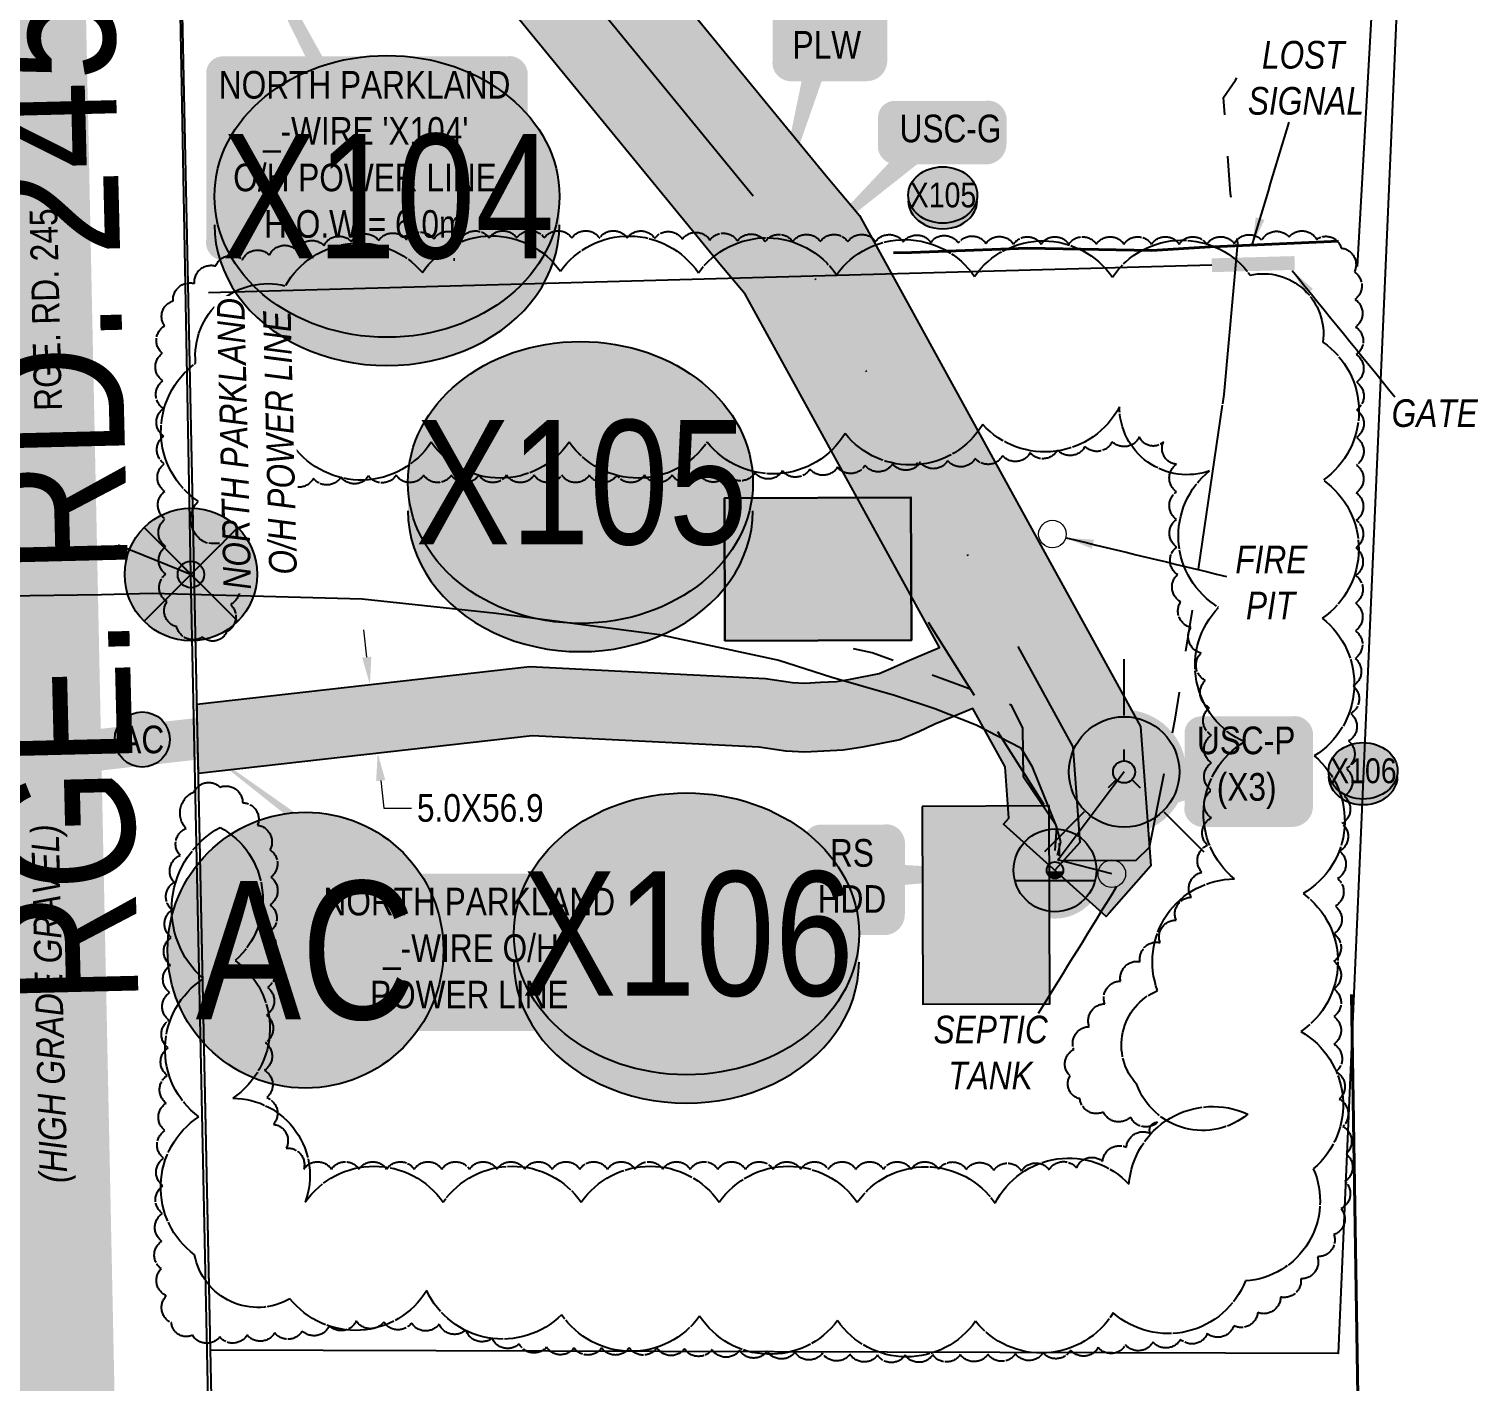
# Model space of a CAD drawing. Extents: x 88833 to 97610, y 5963373 to 5974710.
# Drawn here: x 95636.7 to 95741.8, y 5964879.5 to 5964977.4 of the extents above; entities that cross this region are included whole.
import ezdxf
from ezdxf.enums import TextEntityAlignment as Align

# ---------------------------------------------------------------- set-up
doc = ezdxf.new("R2010")
doc.units = 0
doc.header["$LTSCALE"] = 5
doc.header["$PDSIZE"] = 5
for name, pattern in [('0', [1, 1, 0]), ('COOP2', [10, 5, -1, 0, -1, 0, -1, 0, -1, 0, -1]), ('DASHDOT', [25.4, 12.7, -6.35, 0, -6.35]), ('POWERLINE5', [7.8, 2.4, -0.6, 0.6, -0.6, 0.6, -0.6, 2.4]), ('UG_PIPE', [1.875, 1.25, -0.625])]:
    doc.linetypes.add(name, pattern=pattern)
doc.layers.get('Defpoints').update_dxf_attribs({"color": 9})
for name, color, linetype in [('AS-FENCE', 48, 'foc-FENCE'), ('AS-PIPE-UG', 44, 'UG_PIPE'), ('AS-POWER', 104, 'foc-POWER'), ('AS-POWER-EXISTING', 72, 'POWERLINE5'), ('AS-POWER-EXISTING-PP', 72, 'Continuous'), ('AS-POWER-EXISTING-PP-1000', 72, 'Continuous'), ('AS-POWER-T-1000', 104, 'Continuous'), ('AS-RESIDENCE', 14, 'Continuous'), ('AS-ROADS', 254, 'Continuous'), ('AS-SYMBOL', 7, 'Continuous'), ('AS-SYMBOL-1000', 7, 'Continuous'), ('AS-TELEPHONE', 224, 'foc-TEL'), ('CG-NOTES', 7, 'Continuous'), ('CG-NOTES-1000', 7, 'Continuous'), ('L-ROAD-T', 7, 'Continuous'), ('L-ROAD-T-1000', 7, 'Continuous'), ('L-SEC', 7, 'Continuous'), ('L-TITLEDB', 4, 'Continuous'), ('P-APEX RECON PAY ITEMS-1000', 240, 'Continuous'), ('P-APEX RECON-10m BUFFER', 51, 'COOP2'), ('P-APEX RECON-URBAN', 30, 'COOP2'), ('P-APEX RECON-WORK AREA', 104, 'Continuous'), ('P-CROSSINGS', 250, 'Continuous'), ('P-CROSSINGS-1000', 250, 'Continuous'), ('T-BUSH', 110, '0'), ('T-BUSH-1000', 110, '0')]:
    doc.layers.add(name, color=color, linetype=linetype)
for name, color, linetype, lineweight in [('AS-GENERAL', 48, 'Continuous', 18), ('AS-RECON EXISTING', 151, 'DASHDOT', 40), ('P-APEX RECON-TWS-T-1000', 104, 'Continuous', 9), ('T-TEXT-1000', 48, 'Continuous', 18)]:
    doc.layers.add(name, color=color, linetype=linetype, lineweight=lineweight)
for name, color, linetype, true_color in [('AS-RECON EXISTING-T-1000', 7, 'Continuous', 0x7abdff), ('AS-STRUCTURE-H', 7, 'Continuous', 0xa8a8a8), ('P-APEX RECON-TO BE DRILLED-H', 7, 'Continuous', 0xffafe1)]:
    doc.layers.add(name, color=color, linetype=linetype, true_color=true_color)
doc.layers.add('AS-STRUCTURE', color=7, linetype='Continuous', lineweight=30, true_color=0x595959)
doc.styles.add('1.8', font='ARIALN.TTF', dxfattribs={"height": 2})
doc.styles.add('100L', font='ARIALN.TTF', dxfattribs={"height": 10})
doc.styles.add('175L', font='ARIALN.TTF', dxfattribs={"height": 2})
doc.styles.add('80', font='ARIALN.TTF', dxfattribs={"height": 10})
doc.styles.add('80L', font='ARIALN.TTF', dxfattribs={"height": 10})
doc.styles.add('80LS', font='ARIALNI.TTF', dxfattribs={"height": 10})
doc.styles.add('Crossing', font='ARIALN.TTF', dxfattribs={"height": 10})
doc.styles.add('foc-LtypeFont', font='ARIALN.TTF', dxfattribs={"height": 7.35})
doc.linetypes.add('foc-FENCE', pattern='A,10,-1,["X",foc-LtypeFont,S=0.2,R=0,X=-0.625,Y=-0.75],-1.24', length=12.24)
doc.linetypes.add('foc-POWER', pattern='A,6,-1,["P",foc-LtypeFont,S=0.2,R=0,X=-0.625,Y=-0.75],-1.24,4', length=12.24)
doc.linetypes.add('foc-TEL', pattern='A,2,-1,["T",foc-LtypeFont,S=0.2,R=0,X=-0.425,Y=-0.75],-1.24,8', length=12.24)
doc.dimstyles.new('Compass 1 000', dxfattribs={"dimtxt": 1.8, "dimasz": 2, "dimexe": 0.2, "dimexo": 0.0625, "dimgap": 0.5, "dimtad": 0, "dimtih": 1, "dimtoh": 1, "dimzin": 0, "dimdsep": 46, "dimtxsty": '1.8', "dimcen": 0.1, "dimse1": 1, "dimse2": 1, "dimclrd": 256, "dimclrt": 256, "dimaunit": 1, "dimadec": 4, "dimazin": 0, "dimtfac": 0.06, "dimtofl": 0, "dimtmove": 0, "dimatfit": 0, "dimfxl": 0.2, "dimtolj": 1, "dimtzin": 0, "dimlwd": -1, "dimarcsym": 0})

# ---------------------------------------------------------------- blocks, each defined once
blk = doc.blocks.new('POWERPOLE')
h = blk.add_hatch(color=255)
edge = h.paths.add_edge_path()
edge.add_arc((0, 0), 0.96, 0, 360)
at = {"linetype": 'Continuous'}
for p, q in [((0.679, -0.679), (-0.679, 0.679)), ((-0.679, -0.679), (0.679, 0.679))]:
    blk.add_line(p, q, dxfattribs=at)
blk.add_circle((0, 0), 0.96, dxfattribs=at)
blk = doc.blocks.new('*D928')
at = {"layer": 'Defpoints', "color": 0, "transparency": 16777216}
for p in [(95661.28, 5964929.93), (95661.84, 5964924.96), (95661.96, 5964924.98)]:
    blk.add_point(p, dxfattribs=at)
at = {"layer": 'P-APEX RECON-TWS-T-1000', "transparency": 16777216}
for p, q in [((95661.17, 5964931.93), (95660.95, 5964933.91)), ((95662.18, 5964922.99), (95662.4, 5964921)), ((95662.4, 5964921), (95664.4, 5964921))]:
    blk.add_line(p, q, dxfattribs=at)
for points in [[(95661.5, 5964931.96), (95660.84, 5964931.89), (95661.4, 5964929.94)], [(95662.51, 5964923.03), (95661.85, 5964922.95), (95661.96, 5964924.98)]]:
    blk.add_solid(points, dxfattribs=at)
at = {"layer": 'P-APEX RECON-TWS-T-1000', "transparency": 16777216, "insert": (95669.39, 5964921), "char_height": 2, "attachment_point": 5, "style": '1.8'}
blk.add_mtext('\\A1;5.0X56.9', dxfattribs=at)
blk = doc.blocks.new('Access_Point')
h = blk.add_hatch(color=255)
h.dxf.hatch_style = 1
edge = h.paths.add_edge_path()
edge.add_arc((0, 0), 9.99, 0, 360)
at = {"color": 170}
blk.add_circle((0, 0), 9.99, dxfattribs=at)
at = {"color": 170, "style": '175L'}
blk.add_text('AC', height=10, dxfattribs=at).set_placement((0, 0), align=Align.MIDDLE_CENTER)
blk = doc.blocks.new('RISER')
h = blk.add_hatch(color=255)
h.dxf.hatch_style = 1
edge = h.paths.add_edge_path()
edge.add_arc((0, 0), 0.7, 0, 360)
blk.add_hatch(color=13).paths.add_polyline_path([(0.581, -0.15), (-0.581, -0.15, 0.774597)])
at = {"color": 13}
blk.add_line((-0.581, -0.15), (0.581, -0.15), dxfattribs=at)
blk.add_circle((0, 0), 0.6, dxfattribs=at)
blk = doc.blocks.new('*U930')
h = blk.add_hatch(color=255)
edge = h.paths.add_edge_path()
edge.add_line((-51.5, -37), (51.5, -37))
edge.add_arc((51.5, -31), 6, 270, 360)
edge.add_line((57.5, -31), (57.5, 29.5))
edge.add_arc((51.5, 29.5), 6, 0, 90)
edge.add_line((51.5, 35.5), (-51.5, 35.5))
edge.add_arc((-51.5, 29.5), 6, 90, 180)
edge.add_line((-57.5, 29.5), (-57.5, -31))
edge.add_arc((-51.5, -31), 6, 180, 270)
at = {"color": 104, "flags": 128}
blk.add_lwpolyline([(-67.96, 129.86, 0, 7.5, 0), (0, 0, 0, 0, 0)], format="xyseb", dxfattribs=at)
blk.add_lwpolyline([(-51.5, -37, 3, 3, 0), (51.5, -37, 3, 3, 0.414214), (57.5, -31, 3, 3, 0), (57.5, 29.5, 3, 0, 0.414214), (51.5, 35.5, 0, 0, 0), (-51.5, 35.5, 0, 0, 0.414214), (-57.5, 29.5, 0, 0, 0), (-57.5, -31, 0, 3, 0.414214)], format="xyseb", close=True, dxfattribs=at)
at = {"color": 104, "style": '80'}
blk.add_attdef('ENTER_TEXT_001', (-26.85, -4.92), '', height=10, dxfattribs=at)
blk = doc.blocks.new('*U937')
at = {"true_color": 0xffffa8}
h = blk.add_hatch(color=51, dxfattribs=at)
edge = h.paths.add_edge_path()
edge.add_line((-16.5, -11.5), (16.5, -11.5))
edge.add_arc((16.5, -5.5), 6, 270, 360)
edge.add_line((22.5, -5.5), (22.5, 4))
edge.add_arc((16.5, 4), 6, 0, 90)
edge.add_line((16.5, 10), (-16.5, 10))
edge.add_arc((-16.5, 4), 6, 90, 180)
edge.add_line((-22.5, 4), (-22.5, -5.5))
edge.add_arc((-16.5, -5.5), 6, 180, 270)
at = {"color": 240, "flags": 128}
blk.add_lwpolyline([(-16.5, -11.5, 3, 3, 0), (16.5, -11.5, 3, 3, 0.414214), (22.5, -5.5, 3, 3, 0), (22.5, 4, 3, 0, 0.414214), (16.5, 10, 0, 0, 0), (-16.5, 10, 0, 0, 0.414214), (-22.5, 4, 0, 0, 0), (-22.5, -5.5, 0, 3, 0.414214)], format="xyseb", close=True, dxfattribs=at)
for points in [[(-49.87, -45.75, 0, 10, 0), (0, 0, 5, 5, 0)], [(-1, -11.44, 0, 10, 0), (0, 0, 5, 5, 0)]]:
    blk.add_lwpolyline(points, format="xyseb", dxfattribs=at)
at = {"color": 4, "style": '80'}
blk.add_attdef('OTHER_001', (-14.7, -5), '', height=10, dxfattribs=at)
blk = doc.blocks.new('*U938')
at = {"true_color": 0xffffa8}
h = blk.add_hatch(color=51, dxfattribs=at)
edge = h.paths.add_edge_path()
edge.add_line((-14, -20), (14, -20))
edge.add_arc((14, -14), 6, 270, 360)
edge.add_line((20, -14), (20, 12.5))
edge.add_arc((14, 12.5), 6, 0, 90)
edge.add_line((14, 18.5), (-14, 18.5))
edge.add_arc((-14, 12.5), 6, 90, 180)
edge.add_line((-20, 12.5), (-20, -14))
edge.add_arc((-14, -14), 6, 180, 270)
at = {"color": 240, "flags": 128}
blk.add_lwpolyline([(-14, -20, 3, 3, 0), (14, -20, 3, 3, 0.414214), (20, -14, 3, 3, 0), (20, 12.5, 3, 0, 0.414214), (14, 18.5, 0, 0, 0), (-14, 18.5, 0, 0, 0.414214), (-20, 12.5, 0, 0, 0), (-20, -14, 0, 3, 0.414214)], format="xyseb", close=True, dxfattribs=at)
for points in [[(-19.85, -71.74, 0, 10, 0), (0, 0, 5, 5, 0)], [(-1, -11.44, 0, 10, 0), (0, 0, 5, 5, 0)]]:
    blk.add_lwpolyline(points, format="xyseb", dxfattribs=at)
at = {"color": 4, "style": '80'}
blk.add_attdef('OTHER_001', (-14.7, -5), '', height=10, dxfattribs=at)
blk = doc.blocks.new('WAT')
h = blk.add_hatch(color=255)
h.dxf.hatch_style = 1
edge = h.paths.add_edge_path()
edge.add_arc((0, 0), 0.9, 0, 360)
at = {"color": 170}
for p, q in [((0, 0.816), (0, 1.633)), ((-0.577, -0.577), (-1.155, -1.155)), ((0.577, -0.577), (1.155, -1.155))]:
    blk.add_line(p, q, dxfattribs=at)
blk.add_circle((0, 0), 0.8, dxfattribs=at)
blk = doc.blocks.new('*U1211')
at = {"true_color": 0xffffa8}
h = blk.add_hatch(color=51, dxfattribs=at)
edge = h.paths.add_edge_path()
edge.add_line((-16.5, -20), (16.5, -20))
edge.add_arc((16.5, -14), 6, 270, 360)
edge.add_line((22.5, -14), (22.5, 12.5))
edge.add_arc((16.5, 12.5), 6, 0, 90)
edge.add_line((16.5, 18.5), (-16.5, 18.5))
edge.add_arc((-16.5, 12.5), 6, 90, 180)
edge.add_line((-22.5, 12.5), (-22.5, -14))
edge.add_arc((-16.5, -14), 6, 180, 270)
at = {"color": 240, "flags": 128}
blk.add_lwpolyline([(-16.5, -20, 3, 3, 0), (16.5, -20, 3, 3, 0.414214), (22.5, -14, 3, 3, 0), (22.5, 12.5, 3, 0, 0.414214), (16.5, 18.5, 0, 0, 0), (-16.5, 18.5, 0, 0, 0.414214), (-22.5, 12.5, 0, 0, 0), (-22.5, -14, 0, 3, 0.414214)], format="xyseb", close=True, dxfattribs=at)
for points in [[(-60.66, -23.37, 0, 10, 0), (0, 0, 5, 5, 0)], [(-1, -11.44, 0, 10, 0), (0, 0, 5, 5, 0)]]:
    blk.add_lwpolyline(points, format="xyseb", dxfattribs=at)
at = {"color": 4, "style": '80'}
blk.add_attdef('OTHER_001', (-14.7, -5), '', height=10, dxfattribs=at)
blk = doc.blocks.new('*U939')
at = {"true_color": 0xffffa8}
h = blk.add_hatch(color=51, dxfattribs=at)
edge = h.paths.add_edge_path()
edge.add_line((-11.5, -20), (11.5, -20))
edge.add_arc((11.5, -14), 6, 270, 360)
edge.add_line((17.5, -14), (17.5, 12.5))
edge.add_arc((11.5, 12.5), 6, 0, 90)
edge.add_line((11.5, 18.5), (-11.5, 18.5))
edge.add_arc((-11.5, 12.5), 6, 90, 180)
edge.add_line((-17.5, 12.5), (-17.5, -14))
edge.add_arc((-11.5, -14), 6, 180, 270)
at = {"color": 240, "flags": 128}
blk.add_lwpolyline([(-11.5, -20, 3, 3, 0), (11.5, -20, 3, 3, 0.414214), (17.5, -14, 3, 3, 0), (17.5, 12.5, 3, 0, 0.414214), (11.5, 18.5, 0, 0, 0), (-11.5, 18.5, 0, 0, 0.414214), (-17.5, 12.5, 0, 0, 0), (-17.5, -14, 0, 3, 0.414214)], format="xyseb", close=True, dxfattribs=at)
for points in [[(67.51, 1, 0, 10, 0), (0, 0, 5, 5, 0)], [(-1, -11.44, 0, 10, 0), (0, 0, 5, 5, 0)]]:
    blk.add_lwpolyline(points, format="xyseb", dxfattribs=at)
at = {"color": 4, "style": '80'}
blk.add_attdef('OTHER_001', (-14.7, -5), '', height=10, dxfattribs=at)
blk = doc.blocks.new('xing2')
h = blk.add_hatch(color=50)
h.dxf.hatch_style = 1
edge = h.paths.add_edge_path()
edge.add_ellipse((0, 0), major_axis=(-12.5, 0), ratio=0.816297, start_angle=0, end_angle=360)
h = blk.add_hatch(color=250)
h.dxf.hatch_style = 1
edge = h.paths.add_edge_path()
edge.add_ellipse((0, -2.05), major_axis=(-12.5, 0), ratio=0.816297, start_angle=0, end_angle=180)
edge.add_line((12.5, -2.05), (12.5, 0))
edge.add_ellipse((0, 0), major_axis=(-12.5, 0), ratio=0.816297, start_angle=0, end_angle=180, ccw=False)
edge.add_line((-12.5, 0), (-12.5, -2.05))
at = {"color": 250}
blk.add_ellipse((0, 0), major_axis=(-12.5, 0), ratio=0.816297, dxfattribs=at)
blk.add_ellipse((0, -2.05), major_axis=(-12.5, 0), ratio=0.816297, start_param=0, end_param=3.141593, dxfattribs=at)
at = {"color": 250, "style": 'Crossing'}
blk.add_attdef('CROSSING', text='', height=9, dxfattribs=at).set_placement((0.09, 0.02), align=Align.MIDDLE_CENTER)
at = {"color": 250, "style": 'Crossing', "flags": 1}
for tag, p in [('OWNER', (0.09, -12.49)), ('DESCRIPTION', (0.09, -25.77)), ('LOCATION', (0.09, -39.3)), ('DWG_REF', (0.09, -52.84))]:
    blk.add_attdef(tag, text='', height=9, dxfattribs=at).set_placement(p, align=Align.MIDDLE_CENTER)
blk = doc.blocks.new('*U1212')
h = blk.add_hatch(color=255)
edge = h.paths.add_edge_path()
edge.add_line((-51.5, -28.5), (51.5, -28.5))
edge.add_arc((51.5, -22.5), 6, 270, 360)
edge.add_line((57.5, -22.5), (57.5, 21))
edge.add_arc((51.5, 21), 6, 0, 90)
edge.add_line((51.5, 27), (-51.5, 27))
edge.add_arc((-51.5, 21), 6, 90, 180)
edge.add_line((-57.5, 21), (-57.5, -22.5))
edge.add_arc((-51.5, -22.5), 6, 180, 270)
at = {"color": 104, "flags": 128}
blk.add_lwpolyline([(-100.46, 75.15, 0, 7.5, 0), (0, 0, 0, 0, 0)], format="xyseb", dxfattribs=at)
blk.add_lwpolyline([(-51.5, -28.5, 3, 3, 0), (51.5, -28.5, 3, 3, 0.414214), (57.5, -22.5, 3, 3, 0), (57.5, 21, 3, 0, 0.414214), (51.5, 27, 0, 0, 0), (-51.5, 27, 0, 0, 0.414214), (-57.5, 21, 0, 0, 0), (-57.5, -22.5, 0, 3, 0.414214)], format="xyseb", close=True, dxfattribs=at)
at = {"color": 104, "style": '80'}
blk.add_attdef('ENTER_TEXT_001', (-26.85, -4.92), '', height=10, dxfattribs=at)

msp = doc.modelspace()

# ---------------------------------------------------------------- hatches: boundary and pattern name
at = {"layer": 'AS-STRUCTURE-H'}
h = msp.add_hatch(color=256, dxfattribs=at)
h.dxf.hatch_style = 1
h.paths.add_polyline_path([(95687.104, 5964933.104), (95687.06, 5964943.427), (95700.567, 5964943.485), (95700.611, 5964933.162)])
h = msp.add_hatch(color=256, dxfattribs=at)
h.dxf.hatch_style = 1
h.paths.add_polyline_path([(95701.373, 5964921.124), (95701.435, 5964906.808), (95710.632, 5964906.847), (95710.571, 5964921.163)])
at = {"layer": 'P-APEX RECON-10m BUFFER', "transparency": 33554687}
h = msp.add_hatch(color=256, dxfattribs=at)
h.dxf.hatch_style = 1
h.paths.add_polyline_path([(95713.373, 5964933.836), (95717.188, 5964926.902), (95717.934, 5964916.817), (95714.926, 5964913.407), (95714.71, 5964913.166), (95707.278, 5964919.844), (95707.659, 5964920.269), (95707.384, 5964923.994), (95705.058, 5964928.22), (95703.475, 5964927.556), (95702.294, 5964927.066), (95701.132, 5964926.53), (95699.757, 5964925.948), (95697.067, 5964925.407), (95695.671, 5964925.189), (95694.26, 5964925.124), (95692.874, 5964925.051), (95691.512, 5964925.123), (95689.565, 5964925.402), (95673.139, 5964926.235), (95648.981, 5964923.513), (95648.876, 5964928.529), (95672.984, 5964931.245), (95690.048, 5964930.38), (95691.999, 5964930.1), (95692.873, 5964930.054), (95694.013, 5964930.114), (95695.169, 5964930.167), (95696.188, 5964930.326), (95698.275, 5964930.746), (95699.11, 5964931.1), (95700.289, 5964931.644), (95701.552, 5964932.167), (95702.637, 5964932.622), (95688.568, 5964958.195), (95686.742, 5964960.364), (95667.084, 5964984.35), (95655.591, 5964984.12), (95655.491, 5964989.115), (95647.61, 5964988.958), (95647.401, 5964998.948), (95655.291, 5964999.105), (95655.192, 5965004.1), (95660.176, 5965004.2), (95657.8, 5965116.812), (95667.789, 5965117.061), (95670.166, 5965004.4), (95675.172, 5965004.5), (95675.464, 5964989.889), (95694.429, 5964966.748), (95696.847, 5964963.875), (95710.917, 5964938.301)])
at = {"layer": 'P-APEX RECON-TO BE DRILLED-H', "transparency": 33554687}
h = msp.add_hatch(color=256, dxfattribs=at)
h.dxf.hatch_style = 1
h.paths.add_polyline_path([(95714.926, 5964913.407), (95714.71, 5964913.166), (95707.278, 5964919.844), (95707.659, 5964920.269), (95707.384, 5964923.994), (95702.637, 5964932.622), (95688.568, 5964958.195), (95686.763, 5964960.338), (95690.585, 5964963.556), (95694.408, 5964966.773), (95696.847, 5964963.875), (95710.917, 5964938.301), (95717.188, 5964926.902), (95717.934, 5964916.817)])

# ---------------------------------------------------------------- linework, layer by layer
at = {"layer": 'AS-FENCE', "flags": 128}
for points in [[(95741.081, 5965112.789), (95741.152, 5965107.082), (95732.862, 5964960.194)], [(95722.35, 5964960.284), (95649.703, 5964958.291)]]:
    msp.add_lwpolyline(points, dxfattribs=at)
at = {"layer": 'AS-GENERAL', "const_width": 0.999, "flags": 128}
msp.add_lwpolyline([(95722.35, 5964960.284), (95728.343, 5964960.449)], dxfattribs=at)
at = {"layer": 'AS-GENERAL'}
for centre in [(95710.81, 5964940.83, 704.94), (95715.11, 5964916.25)]:
    msp.add_circle(centre, 0.999, dxfattribs=at)
at = {"layer": 'AS-PIPE-UG', "flags": 128}
msp.add_lwpolyline([(95701.805, 5964934.454), (95711.28, 5964919.529), (95711.306, 5964917.538)], dxfattribs=at)
at = {"layer": 'AS-POWER', "flags": 128}
for points in [[(95670.48, 5963906.93), (95661.89, 5964312.51), (95660.714, 5964360.9), (95658.448, 5964476.182), (95656.171, 5964588.887), (95654.817, 5964658.526), (95653.33, 5964705.27), (95648.442, 5964937.912), (95646.214, 5965056.464), (95644.6, 5965178.41), (95630.93, 5965811), (95628.514, 5965923.427), (95604.373, 5965918.694)], [(95648.523, 5964937.858), (95643.176, 5964940.019)]]:
    msp.add_lwpolyline(points, dxfattribs=at)
at = {"layer": 'AS-POWER-EXISTING', "flags": 128}
for points in [[(95711.646, 5964917.216), (95716.877, 5964917.241), (95717.825, 5964918.172), (95719.692, 5964927.438), (95721.137, 5964936.57), (95723.243, 5964950.932), (95724.223, 5964961.88), (95723.702, 5964965.451), (95723.186, 5964972.421), (95724.062, 5964973.681), (95724.738, 5964974.815)], [(95711.183, 5964917.592), (95711.418, 5964918.558), (95711.079, 5964919.752), (95708.708, 5964923.249), (95708.664, 5964926.796), (95707.837, 5964928.453), (95704.457, 5964929.745), (95697.764, 5964932.249), (95696.305, 5964932.553)], [(95716.004, 5964923.621), (95711.232, 5964917.256)], [(95715.106, 5964916.252), (95711.173, 5964917.253)]]:
    msp.add_lwpolyline(points, dxfattribs=at)
at = {"layer": 'AS-RECON EXISTING', "flags": 128}
for points in [[(95574.346, 5964955.737), (95574.517, 5964957.051), (95574.846, 5964958.016), (95575.3, 5964958.224), (95575.836, 5964958.456), (95577.287, 5964958.785), (95581.819, 5964959.474), (95588.55, 5964959.198), (95591.421, 5964958.761), (95597.76, 5964958.535), (95608.22, 5964958.907), (95620.341, 5964959.21), (95634.065, 5964960.226), (95643.899, 5964959.882), (95648.817, 5964960.253), (95658.433, 5964960.481), (95672.328, 5964960.827), (95692.708, 5964961.035), (95700.615, 5964961.209), (95709.008, 5964961.53), (95718.014, 5964961.354), (95722.24, 5964961.611), (95722.941, 5964961.642), (95731.516, 5964962.022)], [(95732.468, 5964907.523), (95735.38, 5964715.549), (95735.721, 5964703.621), (95736.277, 5964694.516), (95735.991, 5964681.254), (95736.338, 5964663.15), (95736.075, 5964659.476), (95736.619, 5964648.868), (95736.521, 5964642.148), (95736.445, 5964634.622), (95737.07, 5964610.728), (95737.298, 5964604.898), (95737.678, 5964589.157), (95738.018, 5964573.593), (95738.336, 5964556.914), (95738.91, 5964538.25), (95739.482, 5964521.418), (95740.323, 5964502.785), (95740.327, 5964486.375), (95739.409, 5964483.033), (95735.142, 5964479.049), (95728.863, 5964476.687), (95713.695, 5964474.623), (95703.751, 5964473.541), (95693.195, 5964472.549), (95680.064, 5964471.479), (95668.097, 5964470.513), (95659.991, 5964470.319)]]:
    msp.add_lwpolyline(points, dxfattribs=at)
at = {"layer": 'AS-RESIDENCE'}
msp.add_lwpolyline([(95701.373, 5964921.124), (95701.435, 5964906.808), (95710.632, 5964906.847), (95710.571, 5964921.163)], close=True, dxfattribs=at)
at = {"layer": 'AS-ROADS', "flags": 128}
for points, const_width in [([(95670.906, 5963393.096), (95651.052, 5964316.405), (95634.466, 5965117.395), (95616.088, 5965910.258), (95601.476, 5966746.266), (95571.822, 5967965.841), (95524.575, 5970082.852)], 7), ([(95638.388, 5964927.962), (95593.53, 5964927.909)], 2.998)]:
    msp.add_lwpolyline(points, dxfattribs=dict(at, const_width=const_width))
at = {"layer": 'AS-ROADS', "const_width": 2.998}
msp.add_lwpolyline([(95689.807, 5964927.891), (95673.061, 5964928.74), (95638.453, 5964924.841)], dxfattribs=at)
at = {"layer": 'AS-STRUCTURE'}
msp.add_lwpolyline([(95687.104, 5964933.104), (95687.06, 5964943.427), (95700.567, 5964943.485), (95700.611, 5964933.162)], close=True, dxfattribs=at)
at = {"layer": 'AS-TELEPHONE', "flags": 128}
msp.add_lwpolyline([(95630.237, 5964936.373), (95633.295, 5964936.328), (95641.961, 5964936.454), (95645.625, 5964936.557), (95660.844, 5964936.154), (95670.529, 5964935.118), (95682.37, 5964933.571), (95690.995, 5964931.702), (95694.85, 5964930.48), (95699.38, 5964929.185), (95702.294, 5964928.222), (95705.281, 5964927.031), (95708.529, 5964925.364), (95709.307, 5964924.035), (95711.103, 5964919.629), (95710.976, 5964917.942)], dxfattribs=at)
at = {"layer": 'L-SEC', "flags": 128}
msp.add_lwpolyline([(95661.773, 5964313.626), (95644.934, 5965116.492)], dxfattribs=at)
at = {"layer": 'L-TITLEDB', "flags": 128}
msp.add_lwpolyline([(95644.933, 5965116.553), (95741.832, 5965118.882), (95731.494, 5964881.536), (95649.856, 5964881.783), (95644.937, 5965116.554)], dxfattribs=at)
at = {"layer": 'P-APEX RECON-URBAN', "ltscale": 1.5, "flags": 128}
msp.add_lwpolyline([(95665.381, 5964994.31), (95690.585, 5964963.556), (95692.708, 5964961.035), (95712.286, 5964925.448), (95712.798, 5964918.514), (95710.994, 5964916.505)], dxfattribs=at)
at = {"layer": 'P-APEX RECON-WORK AREA', "flags": 128}
msp.add_lwpolyline([(95675.464, 5964989.889), (95694.429, 5964966.748), (95696.847, 5964963.875), (95710.917, 5964938.301), (95713.373, 5964933.836), (95717.188, 5964926.902), (95717.934, 5964916.817), (95714.926, 5964913.407), (95714.71, 5964913.166), (95707.278, 5964919.844), (95707.659, 5964920.269), (95707.384, 5964923.994), (95705.058, 5964928.22), (95703.475, 5964927.556), (95702.294, 5964927.066), (95701.132, 5964926.53), (95699.757, 5964925.948), (95697.067, 5964925.407), (95695.671, 5964925.189), (95694.26, 5964925.124), (95692.874, 5964925.051), (95691.512, 5964925.123), (95689.565, 5964925.402), (95673.139, 5964926.235), (95648.981, 5964923.513), (95648.876, 5964928.529), (95672.984, 5964931.245), (95690.048, 5964930.38), (95691.999, 5964930.1), (95692.873, 5964930.054), (95694.013, 5964930.114), (95695.169, 5964930.167), (95696.188, 5964930.326), (95698.275, 5964930.746), (95699.11, 5964931.1), (95700.289, 5964931.644), (95701.552, 5964932.167), (95702.637, 5964932.622), (95688.568, 5964958.195), (95686.742, 5964960.364), (95667.084, 5964984.35)], dxfattribs=at)
at = {"layer": 'T-BUSH', "flags": 128}
msp.add_lwpolyline([(95650.558, 5964919.603, -0.5205671), (95651.65, 5964909.972, -0.5205671), (95651.467, 5964900.006, -0.5205671), (95656.711, 5964892.487, -0.5205671), (95666.703, 5964892.487, -0.5205671), (95676.695, 5964892.487, -0.5205671), (95686.687, 5964892.487, -0.5205671), (95696.679, 5964892.487, -0.5205671), (95706.67, 5964892.408, -0.5205671), (95716.349, 5964893.782, -0.5205671), (95724.953, 5964898.863, -0.5205671), (95716.921, 5964900.999, -0.5205671), (95718.424, 5964907.797, -0.5205671), (95723.983, 5964915.882, -0.5205671), (95724.711, 5964925.8, -0.5205671), (95722.841, 5964935.525, -0.5205671), (95722.19, 5964945.413, -0.5205671), (95715.666, 5964950.046, -0.5205671), (95705.762, 5964948.764, -0.5205671), (95695.793, 5964948.113, -0.5205671), (95685.822, 5964947.482, -0.5205671), (95675.83, 5964947.482, -0.5205671), (95665.838, 5964947.482, -0.5205671), (95655.852, 5964947.203, -0.5205671), (95649.547, 5964940.193, -0.5205671), (95648.963, 5964943.204, -0.5205671), (95648.783, 5964953.195, -0.5205671), (95655.279, 5964958.792, -0.5205671), (95665.197, 5964959.764, -0.5205671), (95675.188, 5964959.86, -0.5205671), (95685.178, 5964959.738, -0.5205671), (95695.168, 5964959.598, -0.5205671), (95705.159, 5964959.476, -0.5205671), (95715.151, 5964959.423, -0.5205671), (95725.133, 5964959.574, -0.5205671), (95730.388, 5964954.73, -0.5205671), (95730.412, 5964944.739, -0.5205671), (95730.347, 5964934.747, -0.5205671), (95729.758, 5964924.778, -0.5205671), (95728.958, 5964914.818, -0.5205671), (95728.787, 5964904.833, -0.5205671), (95729.694, 5964894.902, -0.5205671), (95724.774, 5964886.783, -0.5205671), (95715.208, 5964884.48, -0.5205671), (95705.243, 5964883.868, -0.5205671), (95695.254, 5964883.914, -0.5205671), (95685.267, 5964884.243, -0.5205671), (95675.277, 5964884.343, -0.5205671), (95665.511, 5964886.088, -0.5205671), (95655.613, 5964885.503, -0.5205671), (95648.708, 5964888.675, -0.5205671), (95649.006, 5964898.662, -0.5205671), (95649.335, 5964908.648, -0.5205671)], format="xyb", close=True, dxfattribs=at)
at = {"layer": 'T-BUSH-1000', "flags": 128}
msp.add_lwpolyline([(95648.669, 5964922.175, -0.5205671), (95650.539, 5964922.521, -0.5205671), (95652.189, 5964921.393, -0.5205671), (95653.269, 5964919.768, -0.5205671), (95654.163, 5964917.981, -0.5205671), (95654.227, 5964916.011, -0.5205671), (95654.168, 5964914.013, -0.5205671), (95654.11, 5964912.016, -0.5205671), (95654.051, 5964910.018, -0.5205671), (95653.989, 5964908.021, -0.5205671), (95653.913, 5964906.024, -0.5205671), (95653.838, 5964904.027, -0.5205671), (95653.763, 5964902.03, -0.5205671), (95653.926, 5964900.057, -0.5205671), (95654.411, 5964898.119, -0.5205671), (95655.342, 5964896.401, -0.5205671), (95656.612, 5964894.885, -0.5205671), (95658.61, 5964894.885, -0.5205671), (95660.609, 5964894.885, -0.5205671), (95662.607, 5964894.885, -0.5205671), (95664.606, 5964894.885, -0.5205671), (95666.604, 5964894.885, -0.5205671), (95668.602, 5964894.885, -0.5205671), (95670.601, 5964894.885, -0.5205671), (95672.599, 5964894.885, -0.5205671), (95674.598, 5964894.885, -0.5205671), (95676.596, 5964894.885, -0.5205671), (95678.594, 5964894.885, -0.5205671), (95680.593, 5964894.885, -0.5205671), (95682.591, 5964894.885, -0.5205671), (95684.59, 5964894.885, -0.5205671), (95686.588, 5964894.885, -0.5205671), (95688.586, 5964894.885, -0.5205671), (95690.585, 5964894.885, -0.5205671), (95692.583, 5964894.885, -0.5205671), (95694.582, 5964894.885, -0.5205671), (95696.58, 5964894.885, -0.5205671), (95698.578, 5964894.885, -0.5205671), (95700.577, 5964894.885, -0.5205671), (95702.575, 5964894.885, -0.5205671), (95704.573, 5964894.861, -0.5205671), (95706.571, 5964894.81, -0.5205671), (95708.569, 5964894.759, -0.5205671), (95710.564, 5964894.836, -0.5205671), (95712.559, 5964894.961, -0.5205671), (95714.444, 5964895.442, -0.5205671), (95716.165, 5964896.458, -0.5205671), (95717.885, 5964897.474, -0.5205671), (95718.425, 5964898.282, -0.5205671), (95716.46, 5964898.645, -0.5205671), (95714.495, 5964899.009, -0.5205671), (95712.801, 5964899.965, -0.5205671), (95712.087, 5964901.62, -0.5205671), (95712.355, 5964903.536, -0.5205671), (95713.48, 5964905.188, -0.5205671), (95714.606, 5964906.839, -0.5205671), (95715.738, 5964908.485, -0.5205671), (95717.149, 5964909.894, -0.5205671), (95718.597, 5964911.272, -0.5205671), (95719.757, 5964912.892, -0.5205671), (95720.866, 5964914.554, -0.5205671), (95721.633, 5964916.36, -0.5205671), (95722.038, 5964918.316, -0.5205671), (95722.313, 5964920.287, -0.5205671), (95722.313, 5964922.285, -0.5205671), (95722.313, 5964924.284, -0.5205671), (95722.313, 5964926.282, -0.5205671), (95722.172, 5964928.27, -0.5205671), (95721.881, 5964930.247, -0.5205671), (95721.58, 5964932.222, -0.5205671), (95720.837, 5964934.077, -0.5205671), (95720.095, 5964935.932, -0.5205671), (95719.876, 5964937.898, -0.5205671), (95719.81, 5964939.895, -0.5205671), (95719.792, 5964941.893, -0.5205671), (95719.792, 5964943.891, -0.5205671), (95719.792, 5964945.89, -0.5205671), (95718.847, 5964947.497, -0.5205671), (95717.103, 5964947.863, -0.5205671), (95715.134, 5964947.519, -0.5205671), (95713.166, 5964947.174, -0.5205671), (95711.185, 5964946.914, -0.5205671), (95709.198, 5964946.708, -0.5205671), (95707.21, 5964946.503, -0.5205671), (95705.222, 5964946.297, -0.5205671), (95703.23, 5964946.141, -0.5205671), (95701.235, 5964946.029, -0.5205671), (95699.24, 5964945.916, -0.5205671), (95697.245, 5964945.803, -0.5205671), (95695.25, 5964945.674, -0.5205671), (95693.256, 5964945.541, -0.5205671), (95691.262, 5964945.408, -0.5205671), (95689.268, 5964945.275, -0.5205671), (95687.274, 5964945.142, -0.5205671), (95685.278, 5964945.084, -0.5205671), (95683.279, 5964945.084, -0.5205671), (95681.281, 5964945.084, -0.5205671), (95679.283, 5964945.084, -0.5205671), (95677.284, 5964945.084, -0.5205671), (95675.286, 5964945.084, -0.5205671), (95673.287, 5964945.084, -0.5205671), (95671.289, 5964945.084, -0.5205671), (95669.291, 5964945.084, -0.5205671), (95667.292, 5964945.084, -0.5205671), (95665.294, 5964945.084, -0.5205671), (95663.295, 5964945.084, -0.5205671), (95661.298, 5964945.035, -0.5205671), (95659.301, 5964944.95, -0.5205671), (95657.305, 5964944.865, -0.5205671), (95655.414, 5964944.59, -0.5205671), (95654.295, 5964942.934, -0.5205671), (95653.176, 5964941.279, -0.5205671), (95652.056, 5964939.623, -0.5205671), (95651.586, 5964937.718, -0.5205671), (95651.307, 5964935.739, -0.5205671), (95651.028, 5964933.76, -0.5205671), (95649.27, 5964933.379, -0.5205671), (95647.414, 5964934.12, -0.5205671), (95646.706, 5964935.944, -0.5205671), (95646.626, 5964937.93, -0.5205671), (95646.624, 5964939.928, -0.5205671), (95646.588, 5964941.926, -0.5205671), (95646.552, 5964943.924, -0.5205671), (95646.516, 5964945.922, -0.5205671), (95646.48, 5964947.921, -0.5205671), (95646.444, 5964949.919, -0.5205671), (95646.408, 5964951.917, -0.5205671), (95646.372, 5964953.915, -0.5205671), (95646.547, 5964955.9, -0.5205671), (95647.149, 5964957.699, -0.5205671), (95648.693, 5964958.967, -0.5205671), (95650.237, 5964960.236, -0.5205671), (95652.161, 5964960.679, -0.5205671), (95654.129, 5964961.025, -0.5205671), (95656.097, 5964961.371, -0.5205671), (95658.066, 5964961.717, -0.5205671), (95660.039, 5964962.009, -0.5205671), (95662.037, 5964962.069, -0.5205671), (95664.035, 5964962.129, -0.5205671), (95666.032, 5964962.188, -0.5205671), (95668.03, 5964962.248, -0.5205671), (95670.028, 5964962.258, -0.5205671), (95672.026, 5964962.258, -0.5205671), (95674.025, 5964962.258, -0.5205671), (95676.023, 5964962.258, -0.5205671), (95678.021, 5964962.258, -0.5205671), (95680.02, 5964962.258, -0.5205671), (95682.018, 5964962.236, -0.5205671), (95684.015, 5964962.174, -0.5205671), (95686.013, 5964962.112, -0.5205671), (95688.01, 5964962.049, -0.5205671), (95690.008, 5964961.996, -0.5205671), (95692.006, 5964961.996, -0.5205671), (95694.005, 5964961.996, -0.5205671), (95696.003, 5964961.996, -0.5205671), (95698.001, 5964961.996, -0.5205671), (95700, 5964961.97, -0.5205671), (95701.998, 5964961.933, -0.5205671), (95703.996, 5964961.896, -0.5205671), (95705.994, 5964961.86, -0.5205671), (95707.992, 5964961.823, -0.5205671), (95709.99, 5964961.821, -0.5205671), (95711.989, 5964961.821, -0.5205671), (95713.987, 5964961.821, -0.5205671), (95715.986, 5964961.821, -0.5205671), (95717.984, 5964961.821, -0.5205671), (95719.982, 5964961.821, -0.5205671), (95721.981, 5964961.821, -0.5205671), (95723.978, 5964961.84, -0.5205671), (95725.959, 5964962.104, -0.5205671), (95727.941, 5964962.335, -0.5205671), (95729.929, 5964962.167, -0.5205671), (95731.711, 5964961.532, -0.5205671), (95732.666, 5964959.811, -0.5205671), (95732.713, 5964957.813, -0.5205671), (95732.761, 5964955.815, -0.5205671), (95732.809, 5964953.817, -0.5205671), (95732.831, 5964951.819, -0.5205671), (95732.831, 5964949.821, -0.5205671), (95732.83, 5964947.823, -0.5205671), (95732.817, 5964945.824, -0.5205671), (95732.804, 5964943.826, -0.5205671), (95732.791, 5964941.827, -0.5205671), (95732.778, 5964939.829, -0.5205671), (95732.765, 5964937.831, -0.5205671), (95732.752, 5964935.832, -0.5205671), (95732.739, 5964933.834, -0.5205671), (95732.726, 5964931.836, -0.5205671), (95732.571, 5964929.843, -0.5205671), (95732.411, 5964927.851, -0.5205671), (95732.251, 5964925.859, -0.5205671), (95732.091, 5964923.867, -0.5205671), (95731.931, 5964921.875, -0.5205671), (95731.771, 5964919.883, -0.5205671), (95731.611, 5964917.891, -0.5205671), (95731.451, 5964915.899, -0.5205671), (95731.291, 5964913.907, -0.5205671), (95731.185, 5964911.913, -0.5205671), (95731.185, 5964909.915, -0.5205671), (95731.185, 5964907.916, -0.5205671), (95731.185, 5964905.918, -0.5205671), (95731.185, 5964903.92, -0.5205671), (95731.334, 5964901.93, -0.5205671), (95731.578, 5964899.947, -0.5205671), (95731.822, 5964897.963, -0.5205671), (95732.066, 5964895.98, -0.5205671), (95731.987, 5964894, -0.5205671), (95731.704, 5964892.021, -0.5205671), (95731.19, 5964890.139, -0.5205671), (95729.991, 5964888.541, -0.5205671), (95728.791, 5964886.942, -0.5205671), (95727.329, 5964885.619, -0.5205671), (95725.676, 5964884.497, -0.5205671), (95723.942, 5964883.543, -0.5205671), (95722.026, 5964882.975, -0.5205671), (95720.081, 5964882.557, -0.5205671), (95718.092, 5964882.358, -0.5205671), (95716.104, 5964882.159, -0.5205671), (95714.115, 5964881.966, -0.5205671), (95712.125, 5964881.777, -0.5205671), (95710.136, 5964881.587, -0.5205671), (95708.141, 5964881.508, -0.5205671), (95706.142, 5964881.482, -0.5205671), (95704.144, 5964881.456, -0.5205671), (95702.146, 5964881.43, -0.5205671), (95700.148, 5964881.404, -0.5205671), (95698.15, 5964881.407, -0.5205671), (95696.153, 5964881.481, -0.5205671), (95694.156, 5964881.555, -0.5205671), (95692.159, 5964881.629, -0.5205671), (95690.161, 5964881.696, -0.5205671), (95688.164, 5964881.756, -0.5205671), (95686.166, 5964881.817, -0.5205671), (95684.169, 5964881.877, -0.5205671), (95682.171, 5964881.938, -0.5205671), (95680.173, 5964881.945, -0.5205671), (95678.175, 5964881.945, -0.5205671), (95676.176, 5964881.945, -0.5205671), (95674.18, 5964881.987, -0.5205671), (95672.196, 5964882.225, -0.5205671), (95670.249, 5964882.634, -0.5205671), (95668.347, 5964883.245, -0.5205671), (95666.408, 5964883.652, -0.5205671), (95664.411, 5964883.732, -0.5205671), (95662.414, 5964883.812, -0.5205671), (95660.417, 5964883.892, -0.5205671), (95658.462, 5964883.541, -0.5205671), (95656.505, 5964883.163, -0.5205671), (95654.512, 5964883.02, -0.5205671), (95652.519, 5964882.878, -0.5205671), (95650.525, 5964882.736, -0.5205671), (95648.556, 5964882.856, -0.5205671), (95647.037, 5964883.749, -0.5205671), (95646.663, 5964885.712, -0.5205671), (95646.289, 5964887.676, -0.5205671), (95646.331, 5964889.673, -0.5205671), (95646.374, 5964891.671, -0.5205671), (95646.417, 5964893.669, -0.5205671), (95646.467, 5964895.667, -0.5205671), (95646.559, 5964897.663, -0.5205671), (95646.651, 5964899.66, -0.5205671), (95646.739, 5964901.656, -0.5205671), (95646.795, 5964903.654, -0.5205671), (95646.851, 5964905.651, -0.5205671), (95646.908, 5964907.649, -0.5205671), (95646.964, 5964909.647, -0.5205671), (95647.02, 5964911.644, -0.5205671), (95647.076, 5964913.642, -0.5205671), (95647.226, 5964915.628, -0.5205671), (95647.656, 5964917.579, -0.5205671), (95648.086, 5964919.531, -0.5205671)], format="xyb", close=True, dxfattribs=at)

# ---------------------------------------------------------------- block references
at = {"layer": 'AS-POWER-EXISTING-PP-1000', "xscale": 0.9992045070000001, "yscale": 0.9992045070000001, "zscale": 0.9992045070000001}
msp.add_blockref('POWERPOLE', (95648.442, 5964937.912), dxfattribs=at)
at = {"layer": 'AS-POWER-T-1000'}
ref = msp.add_blockref('*U930', (95661.039, 5964968.309), dxfattribs=dict(at, xscale=0.1998409014, yscale=0.1998409014, zscale=0.1998409014))
ref.add_attrib('ENTER_TEXT_001', 'NORTH PARKLAND', (95650.461, 5964972.345), dxfattribs={"layer": '0', "color": 104, "height": 1.99841, "style": '80'})
ref.add_attrib('ENTER_TEXT_002', "_-WIRE 'X104'", (95653.659, 5964969.006), dxfattribs={"layer": '0', "color": 104, "height": 1.99841, "style": '80'})
ref.add_attrib('ENTER_TEXT_003', 'O/H POWER LINE', (95651.502, 5964965.64), dxfattribs={"layer": '0', "color": 104, "height": 1.99841, "style": '80'})
ref.add_attrib('ENTER_TEXT_004', 'H.O.W = 6.0m', (95653.74, 5964962.274), dxfattribs={"layer": '0', "color": 104, "height": 1.99841, "style": '80'})
ref = msp.add_blockref('*U1212', (95668.617, 5964910.872), dxfattribs=dict(at, xscale=0.1998409014, yscale=0.1998409014, zscale=0.1998409014))
ref.add_attrib('ENTER_TEXT_001', 'NORTH PARKLAND', (95658.04, 5964913.239), dxfattribs={"layer": '0', "color": 104, "height": 1.99841, "style": '80'})
ref.add_attrib('ENTER_TEXT_002', '_-WIRE O/H', (95662.354, 5964909.872), dxfattribs={"layer": '0', "color": 104, "height": 1.9984, "style": '80'})
ref.add_attrib('ENTER_TEXT_003', 'POWER LINE', (95661.404, 5964906.506), dxfattribs={"layer": '0', "color": 104, "height": 1.9984, "style": '80'})
at = {"layer": 'AS-SYMBOL', "xscale": 4.996022535000006, "yscale": 4.996022535000006, "zscale": 4.996022535000006}
for name, p in [('WAT', (95716, 5964923.62)), ('RISER', (95710.994, 5964916.505))]:
    msp.add_blockref(name, p, dxfattribs=at)
at = {"layer": 'AS-SYMBOL-1000', "xscale": 0.9992045070000001, "yscale": 0.9992045070000001, "zscale": 0.9992045070000001}
for name, p in [('WAT', (95716, 5964923.62)), ('RISER', (95710.994, 5964916.505))]:
    msp.add_blockref(name, p, dxfattribs=at)
at = {"layer": 'CG-NOTES', "xscale": 0.9992045070000001, "yscale": 0.9992045070000001, "zscale": 0.9992045070000001}
msp.add_blockref('Access_Point', (95656.736, 5964910.722), dxfattribs=at)
at = {"layer": 'CG-NOTES-1000', "xscale": 0.1998409014, "yscale": 0.1998409014, "zscale": 0.1998409014}
msp.add_blockref('Access_Point', (95644.918, 5964925.969), dxfattribs=at)
at = {"layer": 'P-APEX RECON PAY ITEMS-1000'}
ref = msp.add_blockref('*U938', (95694.555, 5964977.904), dxfattribs=dict(at, xscale=0.2, yscale=0.2, zscale=0.2))
ref.add_attrib('OTHER_001', 'HDD', (95692.05, 5964978.571), dxfattribs={"layer": '0', "color": 4, "height": 2, "style": '80'})
ref.add_attrib('OTHER_002', 'PLW', (95691.995, 5964975.237), dxfattribs={"layer": '0', "color": 4, "height": 2, "style": '80'})
at = {"layer": 'P-APEX RECON PAY ITEMS-1000', "xscale": 0.2, "yscale": 0.2, "zscale": 0.2}
msp.add_blockref('*U937', (95702.684, 5964970.181), dxfattribs=at).add_auto_attribs({'OTHER_001': 'USC-G'})
at = {"layer": 'P-APEX RECON PAY ITEMS-1000'}
ref = msp.add_blockref('*U1211', (95724.872, 5964923.943), dxfattribs=dict(at, xscale=0.2, yscale=0.2, zscale=0.2))
ref.add_attrib('OTHER_001', 'USC-P', (95721.272, 5964924.903), dxfattribs={"layer": '0', "color": 4, "height": 2, "style": '80'})
ref.add_attrib('OTHER_002', '(X3)', (95722.709, 5964921.536), dxfattribs={"layer": '0', "color": 4, "height": 2, "style": '80'})
ref = msp.add_blockref('*U939', (95696.324, 5964916.11), dxfattribs=dict(at, xscale=0.2, yscale=0.2, zscale=0.2))
ref.add_attrib('OTHER_001', 'RS', (95694.704, 5964916.759), dxfattribs={"layer": '0', "color": 4, "height": 2, "style": '80'})
ref.add_attrib('OTHER_002', 'HDD', (95693.818, 5964913.426), dxfattribs={"layer": '0', "color": 4, "height": 2, "style": '80'})
at = {"layer": 'P-CROSSINGS', "xscale": 0.9992045070000001, "yscale": 0.9992045070000001, "zscale": 0.9992045070000001}
for p, values in [((95676.635, 5964944.567), {'CROSSING': 'X105'}), ((95684.316, 5964911.902), {'CROSSING': 'X106'})]:
    msp.add_blockref('xing2', p, dxfattribs=at).add_auto_attribs(values)
at = {"layer": 'P-CROSSINGS-1000', "xscale": 0.1998409014, "yscale": 0.1998409014, "zscale": 0.1998409014}
for p, values in [((95702.869, 5964965.368), {'CROSSING': 'X105'}), ((95733.302, 5964923.7), {'CROSSING': 'X106'})]:
    msp.add_blockref('xing2', p, dxfattribs=at).add_auto_attribs(values)

# ---------------------------------------------------------------- texts
at = {"layer": 'L-ROAD-T', "insert": (95633.756, 5964943.212), "char_height": 10, "width": 74.18777, "attachment_point": 2, "rotation": 91.40944, "style": '80L'}
msp.add_mtext('RGE. RD. 245', dxfattribs=at)
at = {"layer": 'L-ROAD-T-1000', "insert": (95636.929, 5964957.051), "char_height": 2, "width": 14.83755, "attachment_point": 2, "rotation": 91.40944, "style": '80L'}
msp.add_mtext('RGE. RD. 245', dxfattribs=at)
at = {"layer": 'T-TEXT-1000', "char_height": 1.99841, "attachment_point": 1, "style": '1.8'}
for s, width, insert in [('\\pi0.12362;{\\fArial Narrow|b0|i1|c0|p34;GATE}', 6.36106, (95735.247, 5964950.585)), ('\\pi0.57756;{\\fArial Narrow|b0|i1|c0|p34;FIRE\\P\\pi1.3471;PIT}', 6.36106, (95723.474, 5964939.995)), ('\\pi0.094407;{\\fArial Narrow|b0|i1|c0|p34;SEPTIC\\P\\pi1.1618;TANK}', 8.31332, (95702.112, 5964905.98))]:
    msp.add_mtext_dynamic_manual_height_columns(s, width=width, gutter_width=10, heights=[0], dxfattribs=dict(at, insert=insert))
at = {"layer": 'T-TEXT-1000', "insert": (95637.184, 5964906.819), "char_height": 2, "width": 27.12837, "attachment_point": 2, "rotation": 91.40944, "style": '80LS'}
msp.add_mtext('(HIGH GRADE GRAVEL)', dxfattribs=at)

# ---------------------------------------------------------------- dimensions: what is measured, and where the dimension line sits
at = {"layer": 'P-APEX RECON-TWS-T-1000'}
dim = msp.add_aligned_dim(p1=(95661.276, 5964929.926), p2=(95661.836, 5964924.962), distance=0.122, text='5.0X56.9', dimstyle='Compass 1 000', dxfattribs=at)
dim.commit()
dim.dimension.update_dxf_attribs({"geometry": '*D928', "text_midpoint": (95669.394, 5964921)})

# ---------------------------------------------------------------- leaders
at = {"layer": 'AS-RECON EXISTING-T-1000', "linetype": 'Continuous', "path_type": 1}
msp.add_leader([(95725.27, 5964961.75), (95727.945, 5964970.643)], dimstyle='Compass 1 000', override={"dimgap": 0.5, "dimtad": 0}, dxfattribs=at)
at = {"layer": 'T-TEXT-1000', "path_type": 1}
for points in [[(95728.158, 5964959.912), (95735.607, 5964950.758)], [(95711.792, 5964940.565), (95723.416, 5964937.764)], [(95715.453, 5964915.328), (95709.787, 5964906.139)]]:
    msp.add_leader(points, dimstyle='Compass 1 000', override={"dimgap": 0.5, "dimtad": 0}, dxfattribs=at)

# ---------------------------------------------------------------- next in the draw order: texts
at = {"layer": 'AS-POWER-T-1000', "insert": (95650.807, 5964936.718), "char_height": 1.99841, "attachment_point": 1, "rotation": 91.34059, "style": '1.8', "bg_fill": 3, "box_fill_scale": 1.1, "bg_fill_color": 256, "bg_fill_transparency": 0}
msp.add_mtext_dynamic_manual_height_columns('\\pi0.073606;{\\fArial Narrow|b0|i1|c0|p34;NORTH PARKLAND\\P\\pi1.0796;O/H POWER LINE}', width=21.13187, gutter_width=10, heights=[0], dxfattribs=at)
at = {"layer": 'AS-RECON EXISTING-T-1000', "linetype": 'Continuous', "insert": (95724.863, 5964976.518), "char_height": 2, "attachment_point": 1, "style": '100L', "bg_fill": 3, "box_fill_scale": 1.1, "bg_fill_color": 256, "bg_fill_transparency": 0}
msp.add_mtext_dynamic_manual_height_columns('\\pi1.1163;{\\fArial Narrow|b0|i1|c0|p34;LOST\\P\\pi0.094497;SIGNAL}', width=8.3568, gutter_width=50, heights=[0], dxfattribs=at)

# ---------------------------------------------------------------- next in the draw order: block references
at = {"layer": 'AS-POWER-EXISTING-PP', "xscale": 4.996022535000006, "yscale": 4.996022535000006, "zscale": 4.996022535000006}
msp.add_blockref('POWERPOLE', (95648.442, 5964937.912), dxfattribs=at)
at = {"layer": 'P-CROSSINGS', "xscale": 0.9992045070000001, "yscale": 0.9992045070000001, "zscale": 0.9992045070000001}
msp.add_blockref('xing2', (95662.635, 5964965.267), dxfattribs=at).add_auto_attribs({'CROSSING': 'X104'})

doc.saveas('drawing.dxf')
